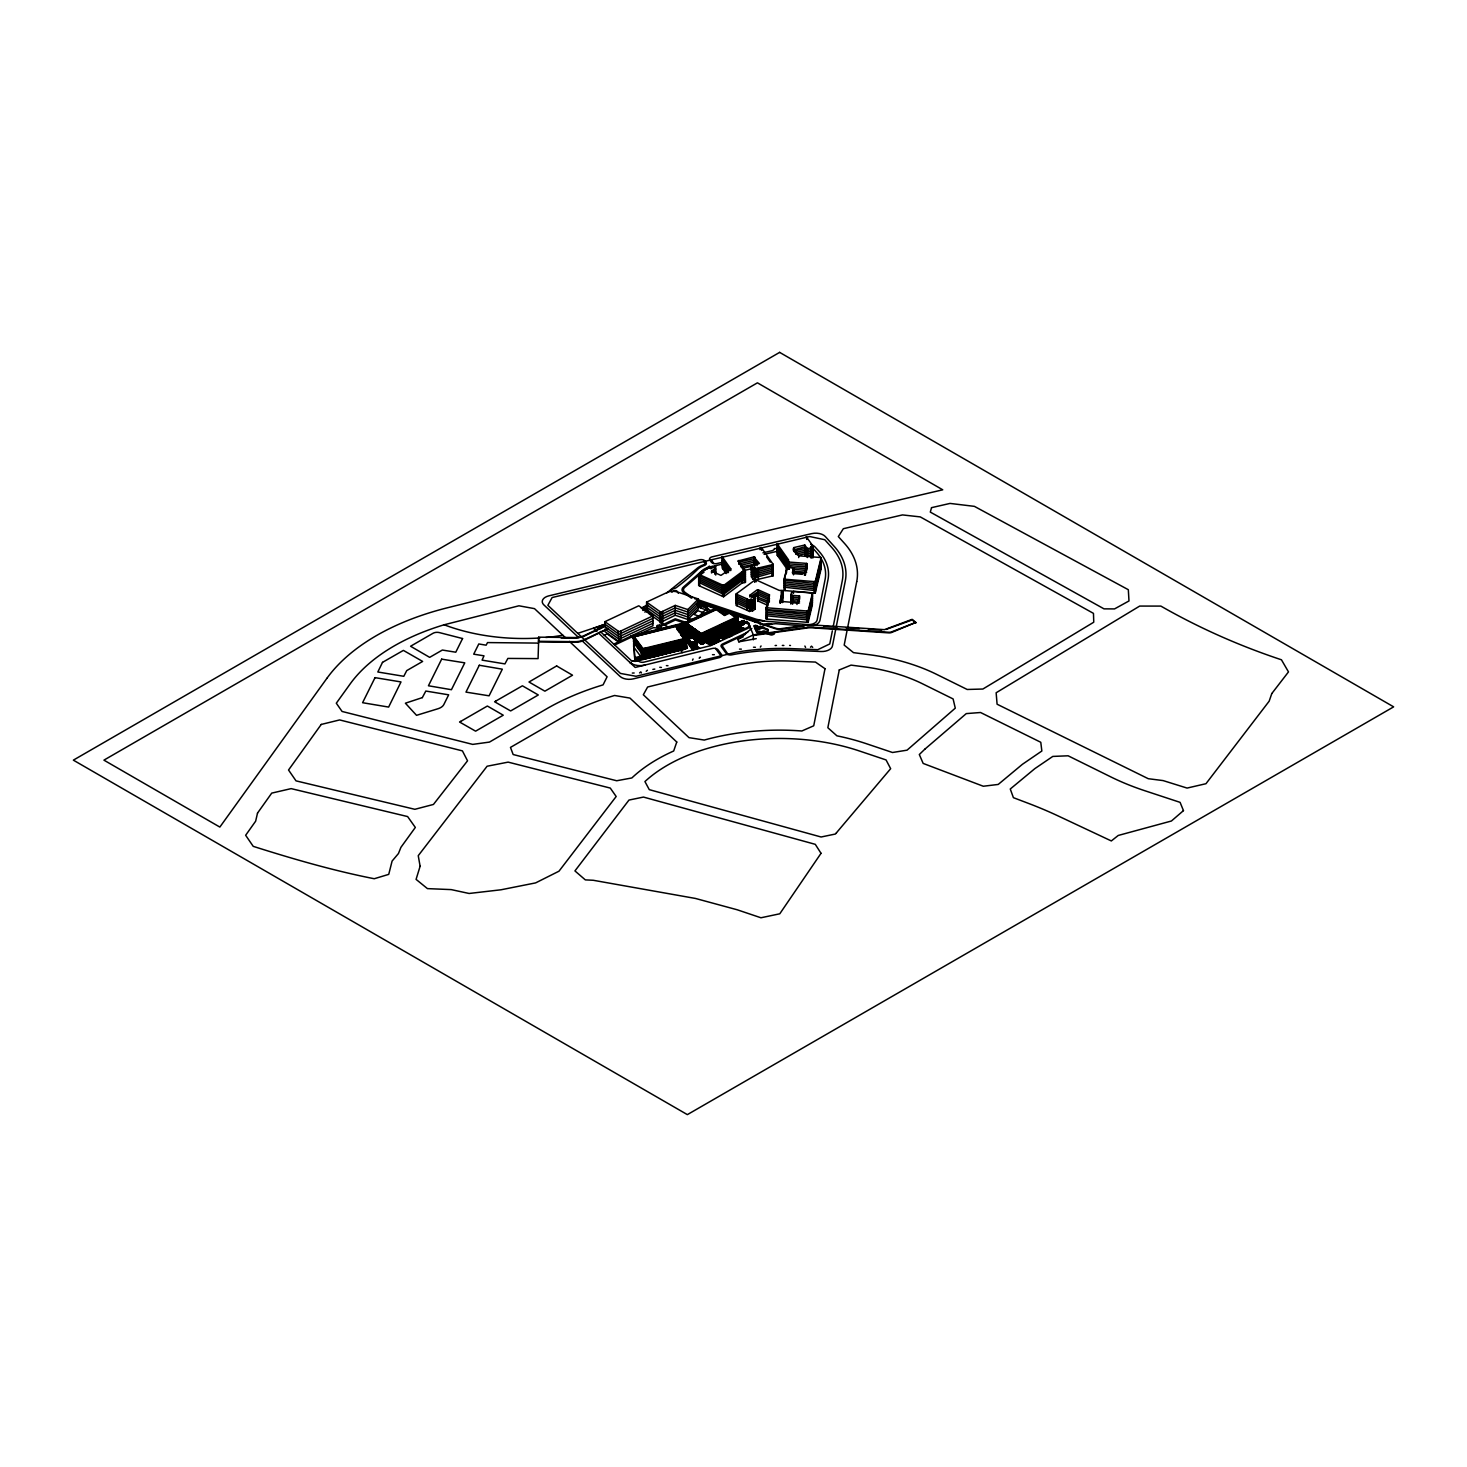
<?xml version="1.0" encoding="UTF-8"?>
<svg xmlns="http://www.w3.org/2000/svg" width="1467" height="1467" viewBox="0 0 1467 1467"><rect width="100%" height="100%" fill="white"/><g stroke="black" fill="none" stroke-linecap="round" stroke-linejoin="round"><path stroke-width="1.5" d="M675.92 625.529L686.061 639.19L686.061 644.141L643.298 654.575L643.353 652.155M646.122 651.476L646.177 653.952L646.177 649.019M650.761 650.339L650.871 652.888L650.871 647.956M651.678 651.146L653.053 650.816C650.376 650.174 652.357 655.144 651.696 650.101M653.53 650.688L654.905 650.358C652.247 649.734 654.209 654.685 653.548 649.643M657.253 651.238C657.326 636.036 657.216 659.215 657.253 648.726M660.022 650.541C660.113 635.358 660.003 658.536 660.04 648.047M663.744 644.6L663.799 649.716L663.689 647.149M671.171 645.315L671.208 642.858M674.05 647.185L673.958 644.618M675.81 644.16L675.902 646.727L675.737 641.647M678.598 643.481L678.561 640.969L678.579 642.143M682.118 652.687L680.303 647.809L683.97 646.984M681.587 635.779L681.587 633.304L681.275 635.229M684.08 649.368L684.08 645.498M685.896 646.03C687.491 647.937 685.731 648.286 686.813 645.92M686.794 626.702L686.776 629.178L686.794 624.227L685.456 623.365M689.343 628.499L689.325 630.993L689.343 626.042L687.436 624.685L687.436 629.618M690.205 642.106L691.562 643.114L688.06 641.923L690.719 642.748L689.783 644.655C687.73 641.629 691.856 645.388 690.334 644.196C691.085 640.712 687.546 643.83 691.232 644.416C691.58 642.509 695.376 648.322 692.149 646.489L691.782 645.242L693.946 646.25M691.874 632.79L691.562 630.095M696.367 647.644L696.458 640.896C695.505 663.414 698.75 624.08 696.33 647.424L694.698 647.424L695.101 646.14C698.897 647.002 692.644 645.773 695.468 647.717L696.605 646.8L695.101 646.14C691.929 649.459 692.681 640.566 693.139 645.92M695.065 632.57L695.065 630.095L695.468 637.705M699.502 635.743L699.502 633.286L697.614 631.91L697.614 634.386M702.73 643.665L703.555 639.429M710.688 645.443L705.774 642.234L705.865 638.31L705.92 642.234M707.607 634.202L707.736 631.8M709.955 633.102C708.304 636.788 711.348 644.123 710.431 640.786C704.343 639.667 711.11 638.402 709.551 638.75M711.513 632.369C713.751 638.732 709.716 639.429 712.449 639.227C711.862 644.105 710.028 633.634 711.66 629.966M713.861 631.268L713.916 628.793M720.169 628.298C719.93 633.927 721.269 626.226 717.913 630.132M723.268 626.849L723.506 631.525M730.438 626.097L730.309 623.548M731.079 623.182L731.336 625.987M735.04 618.891L735.04 623.823L735.004 621.348M729.209 612.693C744.613 626.262 729.209 607.466 724.515 614.893L716.281 609.043L686.464 623.017A10.122 5.85 0 0 1 684.062 623.86L633.854 636.843L643.628 650.064L643.628 655.015L686.959 644.967L634.918 657.638M736.526 628.206C734.692 632.809 736.177 625.932 736.709 630.187C735.7 629.031 736.049 628.096 736.159 629.783C737.112 633.469 733.94 628.499 737.186 628.885M737.278 617.662L737.864 623.64L737.864 617.46L729.429 611.464L724.735 613.664L716.501 607.815L685.529 622.338A8.637 4.988 0 0 1 683.457 623.053L631.195 635.926L641.574 650.578L641.574 656.134L641.207 650.083M737.589 628.499L737.571 630.278L737.993 627.271L739.698 629.105L739.551 627.491L738.048 627.986L739.955 625.437L741.092 626.097L740.267 627.693L738.745 626.996L740.303 625.254L739.955 628.866M741.348 649.129L739.515 649.092M708.524 631.433L708.854 641.519L709.203 638.897L707.296 639.245L711.275 641.299M712.339 638.237C710.541 637.412 712.357 642.454 713.42 640.254M706.764 641.501L707.901 642.289L725.652 633.964C724.221 632.02 726.202 634.496 723.891 634.166C728.824 632.149 721.801 630.462 725.945 633.084C722.974 628.169 726.238 634.588 723.891 634.166M812.718 647.405L811.508 646.158L810.481 647.222M711 643.793C714.374 643.683 707.883 641.519 711.972 643.39M713.934 637.228C713.916 640.676 716.721 637.43 713.787 638.017C715.438 639.557 714.704 639.997 714.667 637.118C712.999 640.547 713.806 635.376 716.061 637.577L716.171 638.86L714.246 638.127L715.291 637.852M717.436 637.375C717.381 639.924 716.905 635.266 716.006 634.312L714.704 635.908L717.198 638.035L714.851 637.998L714.081 637.063L716.85 636.091L714.704 635.908M717.711 640.602L718.005 639.3M718.353 639.649L718.665 640.309M726.862 636.531L726.843 636.055M732.491 631.177L733.903 632.35L731.776 629.16M690.792 644.398C696.312 642.363 686.263 642.601 691.672 643.793M720.7 633.872C718.702 634.569 719.362 638.475 720.15 636.33M700.658 633.322L684.3 637.301L699.044 648.047L693.066 649.734L692.241 648.267M716.409 635.394L718.518 635.321L717.491 637.1L716.648 636.165L718.188 636.843L719.105 634.312M706.691 641.886L707.901 642.656L725.615 634.367L724.625 632.13L724.13 633.231M738.451 626.556L737.498 627.253L740.138 629.306L731.318 633.671L732.161 631.14M735.114 630.003C738.286 625.125 736.122 632.057 733.023 630.572L732.491 630.737M738.818 626.226C738.359 627.656 736.856 627.821 739.478 626.886M719.215 634.147L719.215 636L716.006 634.312L716.611 636.348C717.913 638.622 716.666 638.402 718.06 637.155M719.16 634.588C720.829 635.339 719.875 637.393 719.013 636.531M727.815 636.018C727.595 633.946 724.46 636.935 727.962 637.356M735.48 628.958L736.141 630.627L735.315 629.636M712.375 641.812L714.062 643.463M717.106 639.594L719.307 641.042M722.039 637.448L722.938 637.21L721.672 637.65M715.419 640.456L717.968 641.794L717.253 640.676M715.823 640.254L715.969 641.868L714.887 641.006M723.653 636.55L726.037 638.163L723.854 636.311M691.727 643.004C687.693 643.39 691.232 643.151 690.279 643.903M690.334 644.196L691.599 644.27M690.499 645.095C696.953 644.93 688.188 646.085 693.359 645.792M735.407 630.425L734.93 629.545C730.529 627.583 733.078 637.246 728.714 631.488L728.604 629.746M725.413 634.533L724.881 632.9M728.824 636.953L727.192 636.036M720.187 634.753C716.831 636.128 722.754 632.644 719.38 636.348M737.039 628.903L736.122 631.195M738.194 626.427C738.414 633.01 736.801 623.842 739.698 628.133M739.826 628.683C741.238 628.353 736.269 626.574 739.808 628.059L740.927 626.116M719.123 634.679C721.287 632.442 718.958 638.915 719.674 635.248M708.268 640.621C709.863 641.262 708.066 640.419 709.405 641.978M712.797 642.674L714.191 642.638L713.255 642.436M712.724 642.363L714.722 643.536L713.861 643.921M719.729 641.171L717.18 639.832L719.582 641.024M717.363 640.162L718.28 639.557M717.84 640.437L717.106 639.869L719.068 641.097M719.123 640.015L718.298 639.96M726.862 636.275L727.265 635.156L728.531 636.88M692.369 647.937L693.836 648.267M726.568 631.122L723.946 633.047M696.202 646.213L692.479 646.672L692.717 648.524M731.465 628.665C732.95 628.591 729.924 637.228 732.253 629.16L730.988 630.168L732.253 629.16L731.685 631.837L730.163 632.057L732.125 632.845L729.851 631.69L729.704 629.141L729.777 631.048M716.171 641.556C716.373 637.778 719.655 645.352 715.676 640.602M717.088 641.024L716.281 640.382L717.271 642.106M721.709 635.798C724.46 633.982 719.288 634.881 723.121 634.624L723.836 633.946C719.637 637.283 724.056 635.009 721.874 632.204M721.416 635.394C724.881 634.973 718.628 635.174 722.131 624.924M725.358 638.31L723.946 636.678M538.554 641.299L574.697 641.666A14.413 8.325 0 0 0 584.031 639.795L607.778 628.646L584.031 640.419A14.413 8.325 0 0 1 574.697 642.271L538.554 641.904L538.682 637.173L574.569 637.54A14.413 8.325 0 0 0 583.903 635.688L604.532 626.006M538.554 641.904L538.682 637.173M687.124 639.85L688.188 640.034L686.373 639.924M688.243 642.803L690.205 641.171C687.4 638.493 691.966 641.886 689.215 641.904L690.132 642.198C684.979 643.426 692.259 643.903 689.398 643.078L689.068 643.811C689.417 645.517 691.654 641.574 689.783 644.325L689.857 642.436L691.947 643.39M711.862 640.822L711.128 639.135M741.092 626.097C737.754 628.83 735.26 630.095 737.553 623.438M713.292 638.237L714.447 637.687L714.319 639.502M714.777 639.374L715.218 637.503L715.328 638.86M718.702 635.706C719.05 637.632 713.329 634.918 716.244 635.028M720.114 636.605C718.628 637.173 720.792 634.459 719.674 635.394M733.647 630.315C737.571 631.342 728.182 629.508 734.839 629.838C734.142 631.158 731.446 631.433 735.462 630.333M714.356 654.685L712.485 654.685M726.55 635.523L727.925 637.173M736.086 630.718L736.599 628.976M739.771 627.234L739.918 627.784M715.841 638.475C715.181 636.916 713.42 639.96 714.832 636.623M729.429 636.825C729.466 635.541 721.984 631.048 725.028 631.195L725.578 633.561L723.708 631.69M738.103 628.023L739.166 627.913M732.84 629.215L731.006 629.893L731.098 628.793M732.253 631.452C727.577 630.388 734.454 632.937 730.163 632.057M720.279 634.166L719.288 635.504M734.27 631.452C732.491 632.497 734.93 629.031 733.317 632.314M716.611 637.632L717.821 636.715M708.066 640.896L709.239 641.886M690.572 642.839L689.582 643.206M711.807 639.887L712.155 638.237L711.605 640.162M736.214 630.26L736.159 629.838M714.466 642.271L714.007 641.427L715.346 643.078M722.663 638.567L722.204 637.705L723.158 638.768M723.634 638.053L722.809 637.613L724.166 638.292M731.465 631.8L730.988 630.15L732.143 633.176M721.159 633.891C722.644 628.591 724.753 636.971 720.792 633.579M733.683 630.792L733.152 631.158M729.851 631.69L731.189 630.847M715.163 635.706L715.896 635.028L715.969 636.623L717.106 636.586L715.309 637.283L715.694 635.798L717.235 636.77M714.356 638.878L714.209 637.045M734.894 629.38L732.18 629.453L734.655 630.26M737.149 627.656L739.35 626.831M756.257 634.514L755.358 635.211M729.961 631.819L730.914 629.05L731.795 633.176M694.148 646.507L691.012 645.792M718.041 636.55C717.84 633.066 716.574 639.594 717.638 637.136M639.575 672.913L640.804 671.868L641.464 672.95M646.213 671.281L647.424 670.236M699.209 658.225L700.437 657.179M711.055 639.649L710.651 630.223L710.651 635.156M714.356 637.65L715.254 637.577M717.271 637.962L716.74 638.035M688.701 641.042L689.343 639.777L689.142 641.537M692.479 646.672L693.268 645.902L691.746 645.15L691.379 646.525L693.488 646.195L691.966 643.683M691.434 642.876L692.167 642.803M714.942 642.583L713.751 641.739L715.914 642.748M708.341 631.305L708.708 640.529M711.843 639.465L711.367 639.905M721.856 635.266L722.608 634.533L701.299 644.325L686.703 633.652M732.143 629.746L732.308 628.61M727.467 635.871L728.054 636.935M722.149 634.331C722.479 635.028 722.094 633.469 722.828 633.652M722.864 632.13L720.627 633.029L722.332 633.304M717.675 636.953L715.933 636.715L717.473 635.193M734.692 630.645L733.592 629.178M724.423 634.019L725.01 633.634M692.516 660.242L693.084 658.976M717.766 640.437L717.051 640.199M727.43 636.953L728.934 636.696L727.742 636.843M738.029 628.481L738.433 627.876M832.357 630.865L829.772 643.94L817.779 649.698L792.785 648.671A158.454 91.486 0 0 0 735.939 652.302L636.036 676.287L620.449 673.426L547.869 605.303L552.124 597.527L809.747 536.537L824.766 539.728L831.477 547.173A100.838 58.222 0 0 1 842.278 580.712L833.219 626.501M716.776 641.941L713.971 641.647M713.879 641.794L716.556 642.308L715.529 642.894M716.428 642.528L714.796 641.226M722.076 638.035C721.489 637.65 726.092 638.658 722.938 637.558C719.563 638.75 727.302 640.125 722.387 638.383M736.874 629.563L735.389 629.508M711.348 643.316L711.568 644.251L710.688 643.463M714.649 641.592L715.933 641.812M724.001 636.66L725.505 638.218M737.186 627.326L737.351 628.261M737.571 630.278C736.709 626.372 743.017 626.794 740.688 621.971M739.075 626.097L740.762 625.767L740.652 621.99M715.309 636.513L716.024 633.121L715.951 635.963M675.278 625.4L693.102 649.753L675.462 625.712M712.082 642.564L712.76 641.574M728.072 635.798L727.155 636.311M808.152 622.393L808.189 610.455L808.152 622.393L766.251 619.037L766.251 607.741L769.478 594.832L758.311 589.807L757.889 601.415L757.889 590.119M769.478 594.832L766.251 609.52L808.152 612.876L812.48 594.832M766.563 610.474L808.152 614.636L812.48 596.592M767.039 608.457L769.478 598.353L758.311 593.346L751.672 597.417M764.435 621.091L760.089 619.899A12.965 7.482 0 0 1 755.395 618.964L694.514 598.591M766.563 612.252L808.152 616.397L812.48 598.353M766.563 614.013L808.152 618.157L812.48 600.113M766.563 615.773L808.152 619.936L812.48 601.892M766.251 619.037L766.563 606.953M767.259 619.129L767.259 607.76M781.416 590.559L781.416 601.837M781.416 592.32L782.718 592.301L779.894 603.12M781.416 594.08L782.718 594.062L780.389 602.864M769.478 596.592L758.311 591.568L749.839 597.014L749.839 595.254L755.248 597.711L752.406 599.801L751.012 599.178L751.012 610.474L749.619 611.501L736.049 605.321L736.049 594.025L755.487 579.63L779.215 590.376L782.718 590.523L779.894 601.342L796.984 602.717L796.984 604.477M781.416 599.38L782.333 600.076M780.866 602.607L782.718 595.822L781.434 595.73M781.361 602.35L782.718 597.582L781.434 597.491M791.465 601.415L790.823 604.056L790.823 595.235L791.465 592.595L793.207 592.741L793.519 591.476L812.48 593.071L812.333 604.991L808.299 621.751M791.465 594.355L790.823 596.996L799.533 597.711L798.286 602.845M791.465 596.115L790.823 598.756L799.533 599.471L799.533 595.95L790.823 595.235M791.465 597.894L790.823 600.516L792.602 600.663M791.465 599.655L790.823 602.295L799.533 603.01M797.883 602.79L799.533 595.95M806.703 610.987L806.722 622.228M812.48 593.071L808.152 611.097L766.251 607.741M696.238 640.749C692.662 643.298 698.604 638.622 696.11 636.293M787.926 569.049L788.623 560.009L777.217 543.872L778.317 543.615L778.372 545.449M794.032 551.629L794.032 548.09L798.708 555.81L821.117 557.57L821.117 568.866L815.23 593.053L783.983 590.504L783.983 579.208L786.55 570.003M788.953 569.178L788.953 567.417L786.55 568.242L786.11 573.542L786.55 571.782M784.185 580.143L815.23 583.518L821.117 559.33M784.808 578.053L786.11 571.763M784.185 581.904L815.23 585.278L821.117 561.091M784.185 583.664L815.23 587.038L821.117 562.87M785.102 590.541L785.102 579.245L814.13 581.592L814.13 592.888M789.209 562.099L789.209 569.159M784.185 585.425L815.23 588.817L821.117 564.63M784.185 587.203L815.23 590.578L821.117 566.39M789.209 567.399L806.703 568.683M778.317 548.915L777.217 549.171L788.623 565.29L787.926 567.289L793.519 567.784L792.345 572.808L804.98 573.304L806.703 563.401L787.926 561.989M793.317 570.59L793.519 569.544M793.317 572.35L793.519 571.305L806.703 572.222M793.519 573.084L793.28 574.11L793.317 568.811M805.438 574.991L806.703 566.922L787.926 565.529L788.623 563.53L777.217 547.411L778.317 547.154M814.13 581.592L815.23 581.757L821.117 557.57M819.705 568.811L821.117 568.866M715.236 642.748L716.208 642.253M735.902 631.012L736.086 629.746M753.506 647.222L755.413 647.295M731.538 630.718L732.345 628.866M736.782 623.805C737.479 631.91 737.002 624.997 740.138 629.306M707.827 640.107L708.708 638.713L710.193 640.584L707.461 639.795M720.297 635.963L720.774 633.414M736.709 630.187L736.984 629.141L735.756 629.49M740.523 627.674L740.725 625.602L739.295 626.079M652.87 669.374L654.814 669.08M730.694 629.838L730.511 631.507L731.501 629.068M722.497 635.578L722.497 634.367M690.535 644.6C688.977 643.39 695.156 645.095 691.415 644.343M659.765 667.265L661.434 667.448M709.056 640.29L709.405 640.199M689.105 640.877L689.967 640.529M691.782 645.242L691.379 646.525L692.882 645.315M722.828 632.589L723.543 633.762L721.507 632.9L723.396 633.066L722.039 633.451L722.663 631.488L722.681 634.312L722.131 632.552L723.836 632.405M713.567 638.072L715.218 637.723M688.628 642.931L690.609 642.216M691.856 643.206L691.58 641.886L689.343 642.436M737.241 626.537L738.965 627.876M690.187 643.445L688.995 644.361C692.571 642.546 688.151 645.297 690.187 643.445L690.902 643.72M736.691 627.399L737.736 628.408L737.809 626.281M666.385 665.633L667.98 665.688M692.699 644.691L691.801 644.361M731.244 629.765L731.355 630.113M732.455 630.205L731.685 631.965M731.483 632.919L731.996 633.487M760.346 647.112L761.061 645.957M725.138 634.221L724.24 634.624M689.82 641.171L690.132 642.198M692.516 645.242C690.499 647.167 694.294 646.03 691.837 645.627M695.871 646.507L696.33 647.424L694.698 647.424L696.843 647.589M716.006 634.312L715.401 635.523M738.891 626.867L740.908 626.739M716.519 637.87L717.4 637.191M730.108 631.012L731.428 632.039L730.291 630.663M711.788 639.502L710.541 638.585M719.729 635.889L719.233 635.211M730.988 630.168L732.345 629.765M731.575 630.572L731.373 629.801M739.808 627.179L740.377 626.207M736.599 627.931C737.571 633.781 735.902 603.359 736.122 623.237L736.764 623.86M632.314 673.06L634.166 672.986M723.396 633.066L722.663 631.837M710.395 639.594L710.065 640.566M775.126 645.517L776.465 645.443M782.314 645.425L783.873 645.462M708.873 639.465L708.286 638.805M690.205 641.171L689.178 640.657L688.83 642.509M723.653 633.414L722.736 634.679M656.648 626.152C657.803 623.273 665.431 627.803 659.728 625.107M716.758 635.633L716.006 635.449M688.353 641.592L690.113 640.731M721.599 632.607L723.414 633.781L722.809 635.504L721.159 635.083M713.714 640.199L712.632 640.217M718.573 637.375L719.6 637.43L718.243 638.292M709.863 630.59L710.578 640.18M732.73 629.875L735.114 629.508M660.48 625.804L675.26 618.799L687.803 622.998L687.803 609.575L698.402 598.994L677.607 592.045A9.389 5.428 0 0 0 667.137 592.466L646.58 602.112L646.58 611.996M698.402 601.47L687.803 612.051L675.242 607.851L660.737 614.746L646.58 604.587M698.402 603.946L687.803 614.526L675.242 610.327L660.737 617.222L646.58 607.063M698.402 606.403L687.803 617.002L675.242 612.803L660.737 619.697L646.58 609.52M698.952 607.485L700.548 605.834M700.511 607.998L702.106 606.366M699.649 615.59L705.242 610.015L706.562 610.785L708.323 609.63L705.022 607.283A3.502 2.017 0 0 0 704.068 606.825M744.282 624.282L744.227 620.321M775.988 631.617L773.164 634.441A1.944 1.119 0 0 1 770.523 634.844L759.448 631.25L758.329 632.185A2.366 1.375 0 0 1 758.036 629.93L762.382 627.894A1.944 1.119 0 0 1 764.582 627.803M690.187 643.756L691.544 642.986M691.489 645.003L692.204 644.05M661.635 627.069L656.703 626.629M739.276 627.436L739.753 628.206M715.309 637.283L714.337 636.476L715.676 635.926M689.453 642.033L688.757 641.666M716.061 637.577L717.491 637.723L716.171 638.86M688.665 643.353L690.627 643.39M690.058 643.335L690.994 643.335M692.002 644.251L693.158 644.16M730.566 632.607L730.951 630.975M733.372 629.948L734.985 630.407L734.233 629.306M737.149 627.253L738.506 626.959L738.341 623.127M756.257 638.658L738.818 641.831L737.791 639.374L751.819 628.463M722.809 635.504L723.983 634.514L722.186 633.781M738.928 627.564L737.388 627.473M714.007 637.522L714.997 637.943L714.906 636.183M738.139 627.858L738.635 626.757M693.029 646.379L691.452 645.975L692.552 645.608M802.449 625.859L775.658 623.677L768.69 624.447A4.328 2.494 0 0 0 765.352 624.979L755.395 629.655M692.827 647.699L694.258 647.075M756.183 580.015L756.183 581.794M749.839 595.254L757.192 589.807M736.911 605.706L736.874 593.53M746.923 598.829L746.776 610.235L746.923 598.829L736.049 594.025M749.619 611.501L749.619 600.205L751.012 599.178M753.506 597.821L758.311 595.107L769.478 600.113M755.248 599.471L749.619 601.983L736.049 595.804L736.874 595.29M755.248 601.232L749.619 603.744L736.049 597.564L736.874 597.051M755.248 602.992L749.619 605.504L736.049 599.325L736.874 598.829M757.889 601.415L758.311 589.807M755.248 604.771L749.619 607.265L736.049 601.085L736.874 600.59M755.248 606.531L749.619 609.043L736.049 602.845L736.874 602.35M751.012 610.474L752.406 611.097L755.248 609.007L755.248 597.711M754.111 566.097L753.855 556.91L738.121 560.999L745.401 571.103L745.401 582.399L742.064 583.041L723.579 596.794L698.659 585.553L698.659 574.257C702.125 569.104 708.524 569.728 707.186 568.077M707.002 568.004L709.221 566.354L715.731 568.004L715.731 575.064M699.612 574.679L699.667 585.938M699.337 575.541L723.579 587.277L742.064 573.505L745.401 572.863L744.723 572.222M700.969 574.422L704.068 572.13M699.337 577.301L723.579 589.037L742.064 575.266L745.401 574.624L744.723 573.982M699.337 579.062L723.579 590.798L742.064 577.044L745.401 576.403L744.723 575.742M715.731 569.764L711.532 572.919L711.532 571.14L715.731 568.004M699.337 580.822L723.579 592.558L742.064 578.805L745.401 578.163L744.723 577.503M699.337 582.601L723.579 594.337L742.064 580.565L745.401 579.923L744.723 579.282M715.731 571.525L714.631 572.35L714.631 568.829M714.631 574.11L715.731 573.304M723.158 556.561L722.167 556.708L730.749 568.793L720.939 575.394L711.532 571.14M723.579 596.794L723.579 585.498L742.064 571.745L745.401 571.103M732.785 631.195L733.262 630.828M671.831 592.173L673.536 590.981A2.164 1.247 0 0 1 677.296 591.513A13.68 7.903 0 0 0 678.359 593.255M722.149 633.084L723.396 634.056L721.819 633.542M666.641 593.035L696.33 569.013A20.52 11.846 0 0 1 703.592 564.795A2.879 1.669 0 0 0 704.747 562.76L703.702 561.256M789.613 645.407L790.475 645.498M641.244 608.145L647.699 604.661M738.818 641.831L753.323 634.881L807.125 627.381A14.413 8.325 0 0 1 812.131 627.216L888.745 632.259A4.328 2.494 0 0 0 891.661 631.837L915.811 622.43L891.661 632.46A4.328 2.494 0 0 1 888.745 632.882L812.131 627.821A14.413 8.325 0 0 0 807.125 628.004L753.323 635.486M713.439 641.354L714.741 640.896M652.962 620.798L619.074 636.77L604.899 626.611L604.899 621.678L638.787 605.779L652.962 615.847L652.962 625.731L619.074 641.721L604.899 631.562M641.666 608.567L647.846 605.669M604.532 626.611L583.903 636.293A14.413 8.325 0 0 1 580.804 637.412M643.004 609.869L647.13 607.925M643.004 610.474L647.13 608.548M644.765 612.051L648.451 610.272M604.276 635.229L607.118 633.854L618.414 641.941M618.12 631.158L619.074 641.721M659.875 621.44L659.875 611.556L660.737 622.155L648.231 613.188M619.074 631.837L652.962 615.847M660.737 612.271L675.242 605.394L687.803 609.575M652.962 618.322L619.074 634.312L604.899 624.135M652.962 623.255L619.074 639.245L604.899 629.086M613.756 644.141L618.414 641.886M698.402 598.994L698.402 608.878L687.803 619.459L675.242 615.26L660.022 622.686L668.879 627.344M614.71 645.022L638.218 633.946M664.203 625.327L675.425 619.991L686.281 623.695L686.391 629.38M701.849 634.331L685.786 622.907M685.217 628.041L701.373 639.429L685.126 628.078L685.126 623.145L716.501 608.438L724.735 614.288L729.429 612.087L737.864 618.084L699.374 636.11A9.352 5.391 0 0 1 697.155 636.88L641.574 650.578L697.155 636.275A9.352 5.391 0 0 0 699.374 635.504M729.209 613.316L724.515 615.517L716.281 609.667L686.464 623.64A10.122 5.85 0 0 1 684.062 624.465L633.854 636.843M685.052 625.657L701.336 637.228M687.986 625.18L687.986 630.113M688.628 625.62L688.701 630.517M685.456 628.298L685.529 623.328M689.985 631.433L690.609 626.941M688.316 627.876L688.39 630.297M691.892 627.839L691.25 632.332M689.893 628.995L690.003 626.519M692.131 628.114L693.708 629.233M680.816 634.606L686.153 632.039M693.084 628.793L693.158 633.689M688.812 631.507L688.848 635.376M689.453 631.965L689.527 635.853M690.077 632.405L690.113 636.33M695.303 630.37L695.376 632.809M690.7 632.9L690.7 636.77M691.489 632.589L691.25 627.399M693.708 631.709L693.708 634.184M688.261 634.936L688.225 631.03L701.483 640.456L742.43 621.238M696.257 631.048L696.33 633.469M692.442 633.267L692.662 627.656L679.551 630.883L692.717 628.041M692.296 633.597L693.011 635.853L693.011 634.001M696.898 631.507L696.972 633.927M695.615 633.066L695.706 630.553L696.972 631.452M698.164 632.405L698.164 634.881L735.737 617.332M692.296 636.055L692.369 637.87M692.919 636.513L693.011 638.328M700.071 638.695L700.144 633.726L700.144 638.658M700.694 634.202L700.786 639.117M694.918 637.21L694.826 635.394M715.016 627.656L698.439 635.431A7.867 4.548 0 0 1 696.55 636.091L649.918 647.57M719.16 625.712L733.665 618.927M699.117 635.559L737.864 617.46M693.323 638.548L693.323 636.696M685.126 623.145L701.336 634.698L737.406 617.754L737.406 622.686L701.281 639.575L701.299 634.606M693.561 638.823L693.653 636.916L693.964 639.007M697.063 637.43L697.137 641.262M701.299 635.724L702.253 635.486L701.299 637.723M702.858 634.991L707.607 632.864M708.708 632.24L710.872 631.433M713.402 630.04L715.438 629.196M716.171 628.738L716.996 628.463M722.791 625.639L724.826 624.795M725.56 624.337L726.385 624.062M728.696 622.87L729.667 622.631M730.254 622.136L731.079 621.861M732.198 621.238L735.792 619.661M700.694 636.678L702.051 636.256M702.858 635.871L707.919 633.487M708.708 633.121L710.67 632.204M711.477 631.837L712.614 631.287M713.402 630.92L715.364 630.003M716.171 629.636L717.308 629.086M718.152 628.701L722.057 626.867M722.791 626.519L724.753 625.602M725.56 625.235L726.715 624.685M730.254 623.017L731.41 622.485M732.198 622.118L736.104 620.284M699.117 638.017L698.879 632.809L698.787 635.321M701.281 637.1L737.498 620.229M702.858 636.99L706.03 635.596M706.782 635.138L707.607 634.863M708.708 634.239L712.43 632.699M713.402 632.039L715.529 631.268M716.171 630.737L716.996 630.462M722.791 627.638L726.385 626.061M727.504 625.437L731.079 623.86M732.198 623.237L734.215 622.393M734.949 621.935L735.884 621.715M699.484 639.099L699.576 642.986M702.858 637.448L705.957 636M706.782 635.614L707.919 635.083M708.708 634.716L712.614 632.882M715.364 631.599L713.09 632.295M716.171 631.213L717.308 630.682M718.152 630.278L720.095 629.361M720.92 628.995L722.057 628.444M722.791 628.096L726.715 626.262M727.504 625.896L731.41 624.062M732.198 623.695L734.142 622.778M734.949 622.411L736.104 621.861M700.126 639.557L700.126 643.445M702.858 638.347L705.957 636.88M706.782 636.513L707.919 635.963M708.708 635.596L712.614 633.762M713.402 633.396L715.364 632.479M716.171 632.094L717.308 631.562M718.152 631.177L720.095 630.26M720.92 629.875L722.057 629.343M722.791 628.995L726.715 627.161M727.504 626.794L731.41 624.96M732.198 624.594L734.142 623.677M734.949 623.292L736.104 622.76M700.841 640.015L700.841 643.885M706.911 637.118L706.782 632.039L706.727 636.99M708.579 636.586L712.54 634.771M713.347 636.293L714.117 634.074M717.968 632.185L720.774 630.957M723.469 629.636L722.736 631.892L722.608 624.832M724.625 630.92L725.395 628.701M725.798 630.37L726.605 628.169M727.357 629.636L727.357 627.784L731.226 625.731L731.226 620.779M731.96 625.382L731.831 620.284L732.125 629.948M732.565 624.887L732.656 623.127M742.32 620.834L701.244 640.804L740.688 622.301A3.502 2.017 0 0 1 744.649 622.118L746.941 622.888A3.502 2.017 0 0 1 748.592 624.172L750.627 629.031M688.206 632.002L701.391 641.391L744.099 621.293M701.391 641.391L744.209 621.293M744.209 621.77L701.391 641.886L686.446 631.25M744.209 622.393L701.391 642.509L686.446 631.855M706.691 637.998L706.526 642.674L706.452 640.327L702.675 641.207M713.292 637.338L714.447 636.806M717.986 635.138L718.702 635.798M712.925 638.42L701.391 643.866L686.446 633.212M717.785 636.366L720.737 634.753M726.972 631.819L744.209 623.75M744.282 624.245L726.972 632.295L731.043 635.174L746.685 627.858A7.207 4.163 0 0 0 749.325 624.3L742.999 622.155M701.428 644.361L701.428 634.624M703.445 644.123L703.353 641.684M707.736 643.353L727.174 634.056L707.736 643.518L705.92 641.886M729.429 636.971L727.027 635.119L709.258 643.445L711.623 645.113M740.138 628.958L731.355 633.084L728.714 631.195M731.208 634.129L742.962 628.444L731.208 634.129L727.87 631.764M747.803 632.149L722.626 643.958A4.328 2.494 0 0 0 721.361 646.874L726.257 653.475A4.328 2.494 0 0 0 731.611 654.869L734.875 654.245A155.557 89.817 0 0 1 792.583 650.339L820.933 651.513A10.801 6.235 0 0 0 832.431 645.993L845.304 580.895A103.882 59.982 0 0 0 834.173 546.347L825.298 536.519A10.801 6.235 0 0 0 811.673 533.621L711.752 556.928A4.328 2.494 0 0 0 709.661 559.752L711.33 562.173A4.328 2.494 0 0 0 716.96 563.548L723.524 562.026M755.248 628.646L760.768 626.061M745.438 634.331L723.524 644.6A2.879 1.669 0 0 0 722.699 646.544L727.724 653.879M737.791 639.374L743.292 636.788M724.57 631.929L724.661 630.975M759.484 632.79L762.382 631.433A1.944 1.119 0 0 1 764.582 631.342M718.94 635.834L718.041 634.734L715.291 635.376M733.573 629.343L734.344 629.563M717.693 639.062L716.831 639.594M727.027 635.229L726.183 635.229M689.398 641.079L690.535 641.409M596.886 631.488L593.603 628.334L605.101 624.227L577.76 633.359M697.687 602.13L775.713 628.224A7.207 4.163 0 0 0 780.572 628.72L806.19 625.162A18.374 10.599 0 0 1 812.59 624.942L884.454 629.655L912.181 619.331L915.811 622.43M915.811 623.053L912.181 619.936L886.068 629.453M686.354 645.352L685.731 645.81M729.906 631.543L731.446 631.599M732.767 631.122L733.17 631.947M767.571 631.525A2.127 1.229 0 0 0 767.186 629.563L754.478 625.822L757.174 633.01M714.081 637.063L715.731 636.568M569.416 641.409L607.1 676.782L603.084 684.869A230.484 133.075 0 0 0 546.861 708.689L489.483 742.082L472.704 744.392L342.068 711.458L336.31 703.206L350.173 683.915A203.491 117.488 0 0 1 444.153 624.777L518.933 605.798L534.501 608.64L566.134 638.328M708.891 638.75L707.993 639.007L710.156 639.96L708.616 638.402M631.195 636.55L683.457 623.677A8.637 4.988 0 0 0 685.529 622.962M676.782 627.491L688.041 624.355L676.819 627.528M677.186 627.674L688.757 624.869L677.186 628.023M677.571 628.206L689.417 625.327L677.571 628.554M690.077 625.804L677.992 629.123L690.022 625.767M678.763 629.801L691.397 626.739L678.763 630.168M679.955 631.415L693.378 628.151L679.955 631.764M694.698 629.086L680.761 632.882L694.661 629.068M695.358 629.563L681.165 633.414L695.321 629.526M681.532 633.561L696.018 630.04M681.532 633.909L695.981 630.003M681.935 634.092L696.678 630.498L681.935 634.441M697.338 630.975L682.357 635.028L697.302 631.287M682.723 635.523L697.962 631.415L682.742 635.559M683.109 635.706L698.659 631.91L683.109 636.055M684.3 637.668L700.603 633.286M633.854 636.22L643.041 648.652L701.703 634.331M685.621 622.631L701.849 633.982L685.089 638.383L685.236 648.469M648.194 647.992L643.041 648.652M648.029 648.652L648.084 653.585M648.964 648.414L649.001 653.347M649.881 648.194L649.936 653.127M650.284 649.019L651.788 647.717L651.733 652.687M653.585 652.228C653.383 637.833 652.467 656.794 652.613 650.541M661.947 645.223L662.002 650.156L661.874 645.058M662.864 645.003L662.864 649.936L662.809 644.838M663.799 644.765L663.689 649.624M664.716 644.545L664.588 649.331M666.586 644.086L666.623 649.001M673.995 642.253L673.995 647.204M674.93 642.033L674.985 646.947M677.717 641.336L677.589 646.122M644.728 650.394L646.232 650.211M646.58 649.936L648.084 649.753M648.432 649.478L649.826 649.221M650.284 651.018L655.492 649.918L655.492 647.919L654.465 650.083M655.859 647.662L657.363 647.46M661.36 646.305L666.586 645.187M666.99 644.912L668.494 644.728M672.546 643.536L674.05 643.353M674.93 643.133L677.662 642.381M678.121 642.179L684.099 640.694M677.167 643.279L674.875 643.866L677.167 643.316M680.89 642.381L679.496 642.711L680.89 642.399M682.742 641.923L681.366 642.253L682.742 641.941M643.243 652.265L685.529 641.134M644.728 652.393L647.149 651.971L645.297 652.43M649.936 651.293L647.974 651.678L649.001 651.513M655.859 649.661L661.067 648.542M661.36 648.304L662.717 647.956M663.854 647.864L666.623 647.185M666.99 646.91L668.329 647.039M672.088 645.755L669.3 646.819M672.546 645.535L677.717 644.453M678.121 644.178C682.137 648.396 678.011 640.162 679.514 641.923M684.099 642.693L680.431 643.683L680.431 641.684M685.181 642.619L686.116 642.381L685.126 642.619M662.919 648.102L661.36 648.744L662.717 648.432M673.995 645.37L675.297 645.315L673.94 645.663M679.624 643.976L678.121 644.618L679.459 644.325M680.486 643.775L682.723 643.481M718.041 634.734L716.96 635.229L717.913 635.303M644.728 652.87L647.002 652.302M647.974 652.063L649.349 651.715M657.234 649.789L658.628 649.441L657.253 649.404M659.105 649.331L660.48 648.982L659.105 648.946M675.792 645.205L677.167 644.875L675.902 644.893M680.431 644.068L682.742 643.5M644.728 653.75L647.002 653.182M647.974 652.962L649.349 652.613M651.678 652.045L653.053 651.696M653.53 651.586L654.905 651.238M657.234 650.67L658.628 650.321M659.105 650.211L660.48 649.863M661.36 649.661L662.717 649.313M663.671 649.092L665.981 648.506M666.99 648.267L668.329 647.937M669.3 647.699L671.611 647.13M673.94 646.562L675.315 646.213M675.792 646.103L677.167 645.755M678.121 645.535L679.459 645.187M680.431 644.967L682.742 644.38M641.207 655.639L685.731 644.673M634.918 658.536L685.933 645.975M634.918 659.031L685.676 646.507M634.918 659.655L686.813 646.855L687.381 647.974L685.492 647.185L686.061 648.304M684.374 647.552L680.303 647.809L680.816 650.816M685.492 647.534L687.381 647.974M655.767 654.942L657.583 654.502M659.013 654.154L660.37 653.805M666.898 652.21L668.714 651.751M670.144 651.403L671.501 651.073M686.024 647.974L687.381 647.625M685.676 648.487L634.918 661.012L633.909 643.004M693.011 649.404C710.065 643.866 681.898 655.089 694.386 641.978C691.342 642.766 693.378 645.26 692.809 650.101L682.632 636.091L699.649 648.176M754.111 557.277L759.429 563.475L751.287 565.4L753.011 567.876L754.643 567.491L755.468 579.96L773.219 575.761L773.219 564.465L761.391 547.576L760.053 547.888L760.089 549.703M805.475 537.362L806.538 537.05L813.121 546.274L813.121 557.57L811.013 558.047L811.013 546.769L813.121 546.274M777.583 544.404L777.693 555.663M722.699 557.46L722.809 568.738M806.85 537.637L806.85 539.416L806.538 537.05M778.317 545.394L777.217 545.651L788.623 561.769L787.926 563.768L806.703 565.162M762.913 552.839L771.66 550.785A4.328 2.494 0 0 0 774.374 548.53L778.243 548.621M778.317 550.675L777.217 550.932L788.623 567.069L788.311 568.334L788.091 561.256M722.002 564.172L709.221 567.142A14.413 8.325 0 0 0 702.161 570.681L683.714 586.8A8.637 4.988 0 0 0 683.989 592.961L691.452 598.169M764.087 554.361L777.382 551.262M811.673 551.244L807.4 552.234L804.796 548.566L793.702 551.152L793.702 547.613L804.796 545.027L807.4 548.713L807.4 557.533M778.317 552.454L777.217 552.711L788.623 568.829M738.891 562.154L753.855 558.67L758.311 563.64M793.409 548.255L793.409 550.015L804.796 546.788L807.4 550.473L811.673 549.465M738.891 563.933L753.855 560.431L757.174 563.805M777.217 543.872L777.217 555.168L778.317 554.911M807.4 548.713L811.673 547.704L811.673 556.525L811.013 555.59L813.121 555.094L811.013 552.05L813.121 551.574L811.013 548.53L813.121 548.035L811.764 546.109M741.037 565.198L753.855 562.209L757.174 565.584M795.921 552.399L804.796 550.327L807.4 553.994L811.673 553.004M741.037 566.959L754.937 564.135M795.921 554.159L804.796 552.087L807.4 555.755L811.673 554.764L811.013 553.829L813.121 553.334L811.013 550.29L813.121 549.795L811.013 546.769M743.164 568.224L751.709 566.225M798.14 555.406L804.796 553.848L806.685 556.58L806.722 547.741M743.164 570.7L751.709 568.701M772.687 563.878L773.219 575.761M754.643 567.491L755.468 568.664L773.219 564.465M772.687 565.657L755.468 570.425L751.287 567.161M772.687 567.417L755.468 572.185L751.287 568.939M772.687 569.178L755.468 573.964L751.287 570.7M772.687 570.938L755.468 575.724L751.287 572.46M772.687 572.698L755.468 577.485L751.287 574.22M751.287 565.4L751.287 576.696L753.011 579.153L754.643 578.787M692.552 646.03L693.414 646.672M688.06 641.923L689.545 641.537M722.167 634.147L724.57 634.844M714.337 636.476L716.831 637.21M562.851 635.248L553.646 636.66A144.041 83.161 0 0 1 545.816 637.485M720.957 632.552L722.369 632.919M735.957 628.591L736.966 628.628L735.517 628.536M804.099 626.079L780.572 629.343A7.207 4.163 0 0 1 776.96 629.178M757.962 633.029L764.454 632.13M721.947 632.369L723.084 632.589M561.109 638.017L574.569 638.163A14.413 8.325 0 0 0 579.08 637.778M690.297 641.042L688.977 641.024L690.37 641.372M823.721 626.281L837.089 627.161M846.019 627.748L859.387 628.628M868.299 629.215L881.667 630.113M782.534 591.274L782.534 602.57L782.718 590.523M812.333 593.695L812.223 604.991M792.602 600.681L799.533 601.25M820.97 558.138L820.86 569.434M806.557 565.804L804.98 575.082L804.98 573.304M806.557 569.324L807.235 564.08M793.61 569.379L806.703 570.443L806.703 563.401M793.61 573.615L802.339 574.331M815.322 580.914L815.432 592.21M783.983 579.208L785.083 579.3M717.051 635.633L718.243 636.036M709.753 638.952L709.955 639.979M722.974 633.946L721.306 632.809L723.048 632.79M737.681 628.279L736.562 627.986M715.236 636.806L715.859 635.651M725.89 631.507L724.368 632.845M738.194 628.261L736.489 627.784L736.434 623.603M730.951 632.845L729.998 632.442M712.925 640.529L711.312 639.759M710.303 641.666L709.35 641.244M689.05 643.591L688.096 643.188M691.525 646.103L690.315 645.59M693.286 647.479L692.332 647.057M662.351 628.866L654.575 627.748A2.311 1.339 0 0 0 652.558 628.004L641.134 633.377A2.311 1.339 0 0 0 640.29 634.514M755.853 625.162L753.836 625.932L756.66 632.204L766.618 631.213A2.127 1.229 0 0 0 767.186 628.958L755.945 625.804M804.888 646.03L805.566 647.424M722.406 633.487L723.836 633.946M697.98 600.718L754.68 619.679A14.413 8.325 0 0 0 759.888 620.724L807.29 624.575A8.637 4.988 0 0 0 817.082 620.193L825.077 579.575A83.564 48.246 0 0 0 816.496 552.27L812.681 547.943A8.637 4.988 0 0 0 812.113 547.374M697.687 602.735L712.87 607.815M719.362 609.997L725.872 612.161M732.363 614.343L775.713 628.848M696.568 603.615L707.424 607.246M697.742 604.092L704.068 606.201A3.502 2.017 0 0 1 705.022 606.678L711.495 611.281M697.045 604.661L706.801 607.998M700.511 607.943L707.039 610.18M769.625 633.029L773.861 634.441M703.94 612.821L697.76 610.694L694.019 614.49L701.024 616.818M738.983 626.556L744.851 628.536M692.406 619.624L688.848 618.432L688.848 621.953M708.231 640.804L708.249 636.825M722.021 632.534L723.396 634.056L723.506 632.13M769.478 601.873L757.192 596.867M767.608 602.809L757.192 598.628M724.093 585.021L724.185 596.354M698.659 574.257L723.579 585.498M758.311 601.103L767.608 605.284M746.776 598.939L749.619 600.205M753.818 608.365L755.248 609.007M671.208 589.881L671.299 589.917A9.37 5.41 0 0 1 674.27 588.542A6.491 3.741 0 0 0 676.452 587.497A287.587 166.046 0 0 0 697.577 569.434A19.089 11.021 0 0 1 704.325 565.51A4.328 2.494 0 0 0 706.085 562.448L704.93 560.852A4.328 2.494 0 0 0 699.796 559.716L548.75 595.877A10.801 6.235 0 0 0 543.835 604.862L578.493 637.393M631.122 663.359L632.259 663.983L631.122 663.359A12.433 7.17 0 0 1 629.691 662.259A12.194 7.042 0 0 0 644.93 665.064M707.626 638.75L708.763 639.85M732.565 629.453L732.858 625.639M692.571 597.637L685.107 592.43A7.207 4.163 0 0 1 684.869 587.295L703.408 571.103A12.965 7.482 0 0 1 705.279 569.673L705.829 569.361A12.965 7.482 0 0 1 709.753 567.912L715.896 566.482L715.364 565.712M741.422 621.623L741.513 625.51M735.7 618.469L735.829 623.457M735.334 618.652L735.389 621.164M739.863 622.356L739.936 626.244M742.999 624.777L743.035 620.871M734.27 619.257L734.27 624.19M739.075 622.723L739.111 626.629M733.757 619.386L733.83 621.898M734.215 620.394L734.307 622.448M732.271 620.174L732.198 625.052M732.656 621.128L732.565 619.954L732.748 625.015M731.41 620.486L731.483 625.474M735.976 624.19L736.031 628.114M730.309 626.024L730.254 621.018L730.401 626.116M729.667 621.513L729.777 628.573L729.429 626.354M734.38 624.924L734.472 628.811M733.592 625.29L734.142 629.71M728.732 622.962L728.641 621.788L728.989 627.087M727.504 622.32L727.559 627.308M727.21 622.558L727.21 627.491M726.788 622.742L726.715 627.619M728.732 624.282L728.879 626.831M730.621 625.786L730.639 623.328M726.642 628.206L726.44 622.925M725.652 623.292L725.615 628.261L725.615 625.749M730.108 626.501L730.163 628.389M731.281 627.803L731.281 625.951M729.062 626.519L729.136 624.098L728.989 628.94M729.319 626.867L729.392 628.756M731.336 628.463L731.52 630.572M723.946 623.988L723.946 628.921M725.927 625.529L726 628.041M730.493 628.775L730.566 630.682M730.108 628.958L730.163 630.865M722.864 624.575L722.791 629.471M729.319 629.343L729.392 631.232M724.368 626.262L724.441 628.775M720.884 625.419L721.122 632.589L721.837 625.199M721.287 625.235L721.287 627.711M721.049 625.565L721.049 630.498M727.43 630.297L727.357 632.112M721.691 626.262L717.913 628.133M726.587 630.003L726.367 622.888M720.26 625.932L720.132 626.996M726.587 630.627L726.642 632.515L724.973 633.212M719.71 625.969L719.784 628.481M719.6 631.507L719.472 626.299M725.872 631.03L725.798 632.845M731.96 635.834L727.045 632.332L727.045 628.004M718.152 626.702L718.225 631.69M722.057 629.801L722.387 624.722M724.221 631.103L724.221 629.251L723.909 631.342M717.381 627.143L717.326 632.039M723.836 631.91L723.909 633.799M716.905 627.289L716.409 634.771M725.358 633.121L730.273 636.623M716.263 627.693L716.208 632.662M720.04 630.755L720.114 625.786M716.208 628.83L716.354 630.865M719.215 631.69L719.142 633.487M720.7 632.754L720.7 630.902M713.475 628.976L713.402 633.872M714.649 629.563L714.777 631.599M718.041 632.24L717.73 626.904L717.968 634.037M719.527 633.304L719.343 626.171M720.389 633.597L720.315 635.413M712.999 629.123L713.347 634.441M718.757 633.671L718.757 631.819M712.339 629.526L712.21 634.422M718.757 634.294L718.812 636.183M712.302 630.663L711.66 631.067M711.843 632.13L711.917 634.643M713.916 633.744L713.824 628.738L714.117 635.926M709.074 630.957L709.166 635.926M708.781 631.177L708.781 636.11M714.832 635.504L714.832 633.652L714.447 635.688M712.614 634.239L712.614 629.288L712.339 634.477M709.166 632.13L709.294 631.067M710.266 632.864L710.34 635.376M707.993 631.543L707.864 641.336M714.062 636.495L714.117 638.402M707.149 631.855L707.149 634.331M709.166 634.129L709.423 640.566M713.347 636.916L713.274 638.713M705.939 632.424L706.085 637.412M705.169 632.79L705.169 637.723M704.508 633.194L704.508 638.145M712.485 639.08L712.522 634.753M703.592 633.524L703.592 638.457M705.572 635.064L705.59 632.607L705.297 637.778M707.516 636.623L707.552 631.672M702.858 633.872L702.913 638.897L702.95 633.927M702.033 634.257L702.161 639.245M695.376 630.333L694.404 629.655L694.349 634.624M700.126 633.726L701.703 634.679M685.529 623.97L686.776 624.85M687.436 625.327L689.325 626.666M694.423 630.297L695.358 630.957M695.706 631.195L696.953 632.094M698.237 633.01L699.502 633.891M700.144 634.367L701.409 635.248M685.529 624.429L686.776 625.327M687.436 625.786L689.325 627.143M692.516 629.416L693.781 630.297M694.423 630.755L695.358 631.433M695.706 631.672L696.953 632.552M697.614 633.029L698.86 633.909M700.144 634.826L701.428 635.871M705.022 638.695L705.114 642.583M696.953 633.414L695.725 632.552L696.953 633.451M697.632 633.909L699.502 635.229L697.614 633.909M700.162 635.706L701.409 636.586L700.144 635.724M704.252 639.062L704.252 642.949M685.199 626.189L685.529 626.427M688.371 628.463L689.967 629.563L688.701 628.701M691.544 630.718L691.232 630.498M691.911 630.938L693.139 631.819M691.892 630.957L693.139 631.855M685.199 626.666L686.153 627.344M686.794 627.803L688.06 628.701M688.371 628.921L689.967 630.058M690.609 630.517L691.544 631.195M691.892 631.433L693.139 632.314M698.237 635.945L699.172 636.605M699.502 636.843L700.768 637.742M685.199 627.546L686.153 628.224M686.794 628.701L688.06 629.581M688.371 629.82L689.967 630.938M690.609 631.415L691.544 632.075M691.892 632.314L693.139 633.212M698.237 636.825L699.172 637.503M699.502 637.742L700.768 638.622M701.373 640.052L683.989 628.536M646.58 602.112L659.875 611.556M687.436 630.993L701.244 640.804M662.442 621.293L662.497 624.869L662.442 611.409L662.497 621.33M620.761 630.957L620.834 640.896M604.899 621.678L618.212 631.122M607.778 629.27L605.871 627.289M718.225 639.575L719.197 640.254M726.147 632.057L725.963 633.029M638.64 661.14L632.112 660.994L638.42 660.902A4.328 2.494 0 0 0 644.013 662.13L710.67 645.645L747.583 628.499A8.637 4.988 0 0 0 750.37 626.134M631.654 660.92L600.993 632.149A6.491 3.741 0 0 1 600.406 631.452M598.536 633.029L635.211 667.448L712.357 648.451A4.328 2.494 0 0 1 718.023 649.771L721.452 654.392A4.328 2.494 0 0 1 719.288 657.638L633.451 678.836A10.801 6.235 0 0 1 620.009 676.379L581.812 640.511M771.679 624.429L771.734 624.502A2.164 1.247 0 0 0 770.028 623.713L768.891 623.622A5.758 3.319 0 0 0 764.454 624.337M715.438 648.377L720.664 655.456M681.018 634.808L683.549 638.237M676.855 629.398L677.314 627.399M684.19 644.6L684.117 639.575L684.099 644.526M683.164 639.814L683.164 644.765M682.76 639.979L682.723 644.857M684.209 642.858L683.329 643.059M685.694 645.15L685.639 649.037M682.283 641.226L682.393 643.298M680.908 640.437L680.871 642.858M681.366 641.464L681.477 643.518M680.486 640.566L680.376 645.443M683.072 645.7L683.164 649.606M679.019 640.841L679.056 643.371M682.228 644.985L682.283 640.034M684.942 649.129L685.071 639.355M682.155 645.938L682.228 649.826M678.084 641.061L678.084 646.012M681.311 645.223L681.366 640.254M681.22 646.158L681.293 650.064M676.727 641.409L676.672 646.36M678.579 644.141L678.524 645.902M680.303 646.397L680.34 650.321M679.441 646.672L679.441 650.559M673.06 642.399L673.06 647.332M672.528 642.436L672.528 647.387M672.143 642.619L672.143 647.57M671.593 642.674L671.593 647.607M672.088 643.738L669.41 644.49M670.291 643.078L670.291 648.011M673.371 647.699L673.371 652.008M669.355 643.316L669.355 648.249M672.491 647.901L672.473 652.265M668.365 643.463L668.439 648.469M671.134 647.717L671.153 642.766M671.556 648.176L671.556 650.028M667.503 643.756L667.503 648.707M670.621 648.396L670.621 650.248M666.953 643.811L666.953 648.744M671.556 650.633L671.519 652.43M669.704 648.634L669.649 650.413M666.018 644.105L665.963 648.982M670.621 650.871L670.584 652.668M669.704 651.091L669.649 652.888M667.852 649.074L667.797 650.871M664.111 644.508L664.166 647.039M668.769 651.33L668.732 653.127M666.917 649.313L666.88 651.11M667.852 651.55L667.797 653.347M662.259 644.967L662.295 647.497M665.981 649.533L665.981 651.385M666.917 651.788L666.88 653.585M661.342 645.187L661.342 650.138M665.064 649.771L665.064 651.623M664.551 649.826L664.588 651.733M665.945 651.953L665.945 653.805M660.902 645.297L661.012 650.394L660.957 645.278M664.129 649.991L664.129 651.843M660.498 645.462L660.462 650.339M660.957 646.489L658.225 647.167M663.634 650.046L663.671 651.971M665.009 652.173L665.009 654.025M664.551 652.302L664.588 654.209M662.699 650.284L662.736 652.192M662.277 650.449L662.277 652.302M663.634 652.522L663.671 654.429M663.157 652.632L663.157 654.484M661.342 650.688L661.342 652.54M662.699 652.742L662.736 654.667M662.24 652.87L662.24 654.722M658.646 648.396L658.646 650.871M660.425 650.908L660.425 652.76M661.305 653.09L661.305 654.942M655.822 646.544L655.859 651.55M659.49 651.128L659.49 652.998M658.995 651.201L659.031 653.108M655.327 646.672L655.437 651.678M656.794 648.854L656.794 651.311M660.388 653.328L660.388 655.181M654.905 646.782L654.942 651.77M658.573 651.366L658.573 653.218M658.06 651.421L658.096 653.328M654.41 646.892L654.52 651.898M658.995 653.659L659.031 655.566M657.124 651.641L657.179 653.567M656.684 651.788L656.703 653.677L656.703 651.825M658.06 653.897L658.096 655.804M655.749 653.842L655.786 652.045M653.09 649.771L653.09 652.228M650.266 647.919L650.303 652.925M652.925 653.127L652.998 657.033M652.008 653.347L652.008 657.234M653.915 656.758L653.915 652.888L653.934 656.831M651.073 653.585L651.073 657.473M646.984 648.726L647.094 653.732M650.193 653.805L650.174 657.693M649.239 654.025L649.239 657.913M645.132 649.184L645.132 654.117M644.691 649.294L644.728 654.282M648.286 654.264L648.377 658.17M644.233 649.404L644.27 654.41M647.442 654.52L647.442 658.39M643.298 649.643L643.353 654.63M646.507 654.74L646.507 658.628M638.457 645.535L642.124 650.486L631.195 635.926M645.517 654.96L645.59 658.848M644.581 655.181L644.655 659.086M633.249 640.969L642.088 652.925M643.646 655.401L643.738 659.306M641.647 653.402L633.652 642.583L633.652 646.91L642.986 659.527L642.986 655.199M721.947 632.24L722.828 633.047M811.764 555.645L813.121 557.57M793.409 550.015L796.581 554.544M777.217 555.168L787.412 569.563M766.599 556.928L770.248 562.154M771.807 564.722L771.844 576.073M758.329 568.004L758.329 579.282M743.622 570.645L738.121 560.999M745.401 582.399L744.924 570.406M744.117 582.564L744.117 571.268M722.167 558.487L730.749 570.571L730.749 568.793M729.612 570.7L722.167 560.247M722.167 562.008L728.476 570.846M722.167 563.768L728.476 572.607M722.167 565.547L727.339 572.753M726.202 573.597L722.167 568.004L722.167 556.708M711.037 559.55L713.861 563.585M722.516 632.717L723.231 633.781M725.285 631.067L724.331 632.002M712.265 638.402L712.595 639.52L710.908 638.457L711.825 637.925M633.909 646.379L634.918 661.47L685.731 649.001L686.006 639.117M725.67 631.69L725.688 632.699M815.23 581.757L815.23 593.053M804.796 545.027L804.796 556.323M804.301 573.249L804.301 575.027M798.708 555.81L798.708 557.588M793.519 567.784L793.519 574.844M793.519 591.476L793.519 593.236M792.602 595.382L792.602 604.221M786.55 568.242L786.33 573.56M761.813 549.942L761.813 548.163L761.721 549.96M761.391 547.576L761.391 549.336M755.468 568.664L755.468 579.96M754.937 557.075L754.937 565.895M753.855 556.91L753.855 565.73M753.323 639.814L753.323 634.881L748.592 623.548A3.502 2.017 0 0 0 746.941 622.283L744.649 621.513A3.502 2.017 0 0 0 740.688 621.696M753.011 567.876L753.011 579.153M752.406 599.801L752.406 611.097M742.064 571.745L742.064 583.041M738.891 560.394L739.148 564.3M736.177 618.341L736.177 623.273M734.949 618.817L735.004 623.842M731.74 625.804L731.74 630.132M724.203 629.288L724.203 631.085M723.304 629.325L723.176 624.355L723.268 629.361M718.537 626.519L718.647 631.617M717.638 632.424L717.638 636.733M714.594 628.371L714.649 633.396M712.944 634.624L712.944 638.952M712.1 566.372L712.1 568.132M711.018 567.161L711.018 568.939M709.221 566.354L709.221 568.132M705.81 638.328L705.847 642.234M691.654 633.139L691.654 637.467M687.583 630.59L687.583 634.514L687.546 630.608M683.237 635.431L683.145 637.925M683.219 639.795L683.219 644.838M682.063 633.836L682.173 636.55M681.953 633.854L681.99 636.311M680.083 631.158L680.083 633.616M678.891 629.545L678.799 632.039M678.487 629.013L678.487 631.47M678.579 640.951L678.634 646.048M678.047 646.58L678.047 650.89M677.699 627.931L677.607 630.425M677.589 646.69L677.589 651M677.112 646.727L677.112 651.128M676.177 646.965L676.14 651.33M675.242 605.394L675.242 615.26M675.242 647.185L675.223 651.568M674.325 647.424L674.288 651.788M672.014 648.047L672.014 652.375M666.458 649.423L666.458 653.75M664.661 644.38L664.716 649.478M660.883 650.798L660.883 655.126M655.767 652.008L655.786 653.897M655.327 652.173L655.327 656.482M654.85 652.283L654.85 656.593M649.753 653.53L649.753 657.858M633.872 642.968L633.909 646.91M698.439 634.808A7.867 4.548 0 0 1 696.55 635.468M684.392 632.882A2.512 1.449 0 0 1 681.238 632.9M597.161 629.966A9.37 5.41 0 0 1 601.525 625.565M746.52 621.33A7.207 4.163 0 0 1 747.547 621.88M748.573 622.76A7.207 4.163 0 0 1 748.959 623.273M813.378 625.657A11.516 6.657 0 0 0 819.943 620.376L827.975 579.758A86.443 49.915 0 0 0 818.714 551.005L815.249 547.173A11.516 6.657 0 0 0 810.701 544.422M600.608 628.646A6.491 3.741 0 0 1 602.075 627.473M756.954 625.694A2.164 1.247 0 0 1 754.588 625.657M760.034 624.172A2.164 1.247 0 0 0 758.622 622.283A17.292 9.976 0 0 1 756.275 621.916A2.164 1.247 0 0 0 754.79 621.935M539.911 637.962A144.041 83.161 0 0 1 444.153 624.777M652.558 631.543A2.311 1.339 0 0 1 654.575 631.287M807.253 625.657A18.374 10.599 0 0 1 812.59 625.547M692.882 642.051L692.864 648.799L692.901 642.014M694.716 640.932L694.698 648.084L694.735 640.914M714.411 638.182L714.447 636.311L714.411 638.218M538.554 643.096L538.077 658.61L507.875 658.426L504.923 663.909L482.075 660.132L484 655.822L473.713 654.172L478.792 643.958L486.127 645.187L487.539 642.583L538.554 643.096M825.004 668.714L813.727 725.798L801.844 730.988A172.868 99.811 0 0 0 704.252 740.065L689.013 737.644L643.335 694.771L647.625 687.014L727.925 667.228A136.853 79.016 0 0 1 790.273 661.049L815.469 662.075L825.004 668.714M839.271 669.942L827.846 727.742L836.923 735.829A172.868 99.811 0 0 1 866.465 743.732L892.504 752.498L907.046 750.169L955.274 708.158L953.11 698.934L922.523 683.805A136.853 79.016 0 0 0 863.458 666.733L851.043 665.119L839.271 669.942M856.728 581.61L844.185 645.095L853.501 652.65L868.189 654.557A158.473 91.486 0 0 1 936.569 674.343L967.193 689.472L982.872 689.032L1093.759 622.21L1093.465 613.371L920.267 516.897L902.462 514.917L843.342 528.707L838.317 536.574L844.387 543.285A115.251 66.547 0 0 1 856.728 581.61M257.514 813.103L255.643 821.19L245.649 835.273L253.223 846.349C293.07 858.984 333.137 870.628 374.25 878.733L388.737 874.369L392.092 861.074L398.456 853.519L400.931 847.321L415.326 827.443L407.624 816.569L291.144 788.623L271.725 793.115L257.514 813.103M931.545 507.655L930.298 512.093L1104.009 608.86L1114.535 608.915L1128.985 600.957L1128.325 589.716L974.4 506.353L950.029 503.419L931.545 507.655M699.539 657.491L699.594 657.418M420.112 866.263L416.078 879.375L427.447 888.617L451.231 889.607L469.11 893.476L500.962 889.791L535.62 882.896L558.982 871.196L616.177 796.508L610.272 788.072L508.132 762.125L487.099 766.232L418.242 855.683L420.112 866.263M676.764 742.027L673.683 750.994A172.868 99.811 0 0 0 631.855 777.95L616.708 780.756L513.157 754.533L510.479 747.4L562.283 717.491A208.882 120.606 0 0 1 614.563 695.486L629.966 698.09L676.764 742.027M1271.797 693.543L1269.157 701.189L1205.966 783.708L1187.078 788.072L1163.111 780.591L1148.258 778.702L997.083 704.215L996.148 692.754L1139.694 606.073L1160.855 606.091C1199.162 628.004 1239.633 645.902 1281.443 659.783L1288.484 671.904L1271.797 693.543M375.039 677.644L362.587 702.711L388.627 707.076L401.004 681.935L375.039 677.644M382.502 662.369L377.826 671.996L403.792 676.305L406.744 670.602L422.643 661.434L403.388 650.394L382.502 662.369M422.331 697.614L405.387 703.206L416.536 715.328L437.918 708.763A12.029 6.95 0 0 0 443.841 704.545L448.664 694.826L425.815 691.049L422.331 697.614M441.659 659.141L428.437 685.767L451.433 689.71L464.764 662.846L441.659 659.141M462.563 638.548L455.779 652.21L442.356 650.046L429.666 657.363L410.577 646.25L433.022 633.286A5.758 3.319 0 0 1 439.44 632.607L462.563 638.548M479.306 665.248L465.974 692.112L489.079 695.816L502.319 669.19L479.306 665.248M821.025 853.317L779.784 913.794L760.951 917.774L737.149 909.76L695.45 898.446L593.236 880.273L585.333 879.888L574.936 870.921L628.976 800.065L643.481 797.076L815.285 844.332L821.025 853.317M321.236 724.441L288.541 770.01L296.022 780.866L414.868 809.307L433.443 804.448L467.533 760.805L462.417 750.884L339.647 719.93L321.236 724.441M326.903 678.322L219.848 827.076L103.919 760.144L757.43 382.832L942.731 489.813L599.269 569.911L447.435 607.778A228.705 132.03 0 0 0 326.903 678.322M836.465 832.761L835.401 834.026L821.098 836.997L649.276 789.649L644.93 781.563A158.473 91.486 0 0 1 859.222 750.921L886.068 759.943L890.652 768.69L836.465 832.761M924.815 749.197L919.314 754.533L923.165 763.427L983.293 786.239L998.22 784.442L1022.407 764.307L1041.845 751.012L1040.781 742.284L980.543 712.504L966.276 713.604L924.815 749.197M1183.466 810.628L1171.418 821.007L1118.239 835.457L1111.326 840.939L1058.294 816.019A367.355 212.092 0 0 0 1028.074 803.238L1013.404 797.663L1010.268 789.008L1034.913 768.58L1052.793 756.422L1068.123 755.798L1110.519 776.758A223.296 128.913 0 0 0 1144.994 790.786L1180.091 802.357L1183.466 810.628M722.718 585.04L722.644 596.372L722.718 585.04M779.637 352.373L73.35 760.144L687.363 1114.627L1393.65 706.856L779.637 352.373M460.638 721.379L459.556 722.002L475.601 731.171L503.254 715.199L487.374 706.03L460.711 721.416M495.663 701.153L494.599 701.758L510.644 710.945L538.297 694.973L522.417 685.804L495.663 701.153M556.635 665.945L528.982 682.008L544.88 691.177L572.533 675.205L556.635 665.945M699.521 633.267L699.429 638.255L699.521 633.267M694.918 637.833L694.826 639.722L694.918 637.833M695.56 638.273L695.468 640.162L695.56 638.273M694.276 639.227L694.258 637.393L694.276 639.227M697.669 637.76L697.614 641.647L697.669 637.76M698.292 638.2L698.292 642.088L698.255 638.182M698.934 638.658L698.934 642.546L698.897 638.622M733.573 624.63L733.372 619.569L733.537 624.649M687.436 623.915L676.415 626.996L687.381 623.897M690.737 626.281L678.359 629.636L690.682 626.244M692.057 627.216L679.184 630.737L692.002 627.179M694.038 628.628L680.376 632.35L694.001 628.591M699.337 632.387L683.53 636.623L699.282 632.35M699.997 632.864L683.934 637.155L699.942 632.827M701.318 633.799L684.722 638.237L701.318 633.799M646.067 650.945L644.728 651.256L646.067 650.963M647.919 650.486L646.58 650.798L647.919 650.504M651.641 649.569L650.284 649.881L651.641 649.606M657.198 648.212L655.859 648.524L657.198 648.231M660.462 647.387L658.17 647.956L660.48 647.405M664.111 646.489L662.754 646.837L664.129 646.507M665.963 646.03L664.606 646.379L665.981 646.048M668.329 645.462L666.99 645.773L668.329 645.48M671.593 644.636L669.3 645.223L671.611 644.655M673.903 644.086L672.546 644.416L673.903 644.123M665.963 647.607L663.671 648.176L665.981 647.625M742.962 628.444L738.084 626.812L742.962 628.61M754.827 580.198L754.753 581.941L754.827 580.198M743.861 624.41L743.769 620.523L743.806 624.429M742.284 625.144L742.21 621.256L742.284 625.144M735.242 624.575L735.205 628.463L735.242 624.575M727.999 622.191L728.219 629.306L727.907 622.118M730.951 626.171L730.951 628.023L730.951 626.171M724.863 623.658L724.826 628.628L724.863 623.658M728.219 629.93L728.164 631.745L728.219 629.93M715.474 628.059L715.474 633.01L715.383 628.004M719.985 631.323L719.985 633.176L719.949 631.287M719.985 633.781L719.93 635.596L719.949 633.744M704.087 633.377L704.087 638.31L704.05 633.359M686.776 626.189L685.547 625.309L686.776 626.207M689.325 628.004L687.455 626.666L689.325 628.023M693.781 631.158L692.186 630.058L693.781 631.195M695.358 632.314L694.441 631.635L695.34 632.332M688.06 628.206L686.813 627.326L688.06 628.224M696.953 634.533L696 633.872L696.953 634.551M700.768 637.246L699.539 636.366L700.768 637.265M701.978 640.162L701.941 644.068L701.941 640.144M695.541 638.768L694.294 637.852L695.505 638.768M677.204 641.354L677.204 646.287L677.167 641.299M675.352 644.288L675.352 646.745L675.352 644.288M673.5 644.728L673.5 647.204L673.5 644.728M670.162 648.506L670.162 650.358L670.126 648.469M669.227 648.744L669.227 650.596L669.227 648.744M668.31 648.964L668.31 650.816L668.292 648.927M670.162 650.981L670.162 652.833L670.126 650.945M669.227 651.201L669.227 653.072L669.227 651.165M665.706 649.239L665.541 644.16L665.651 649.258M659.16 645.828L659.105 650.78L659.16 645.828M658.225 646.048L658.17 651L658.225 646.048M656.372 646.507L656.317 651.458L656.372 646.507M659.49 653.604L659.49 655.456L659.453 653.548M658.573 653.842L658.573 655.694L658.518 653.787M657.638 654.062L657.638 655.914L657.601 654.007M656.703 654.3L656.703 656.152L656.684 654.245M655.786 654.52L655.786 656.372L655.767 654.484M651.238 650.211L651.238 652.687L651.165 650.193M649.368 648.212L649.368 653.145L649.349 648.157M648.451 648.432L648.451 650.908L648.432 648.396M646.599 648.891L646.599 651.366L646.599 648.891"/></g></svg>
